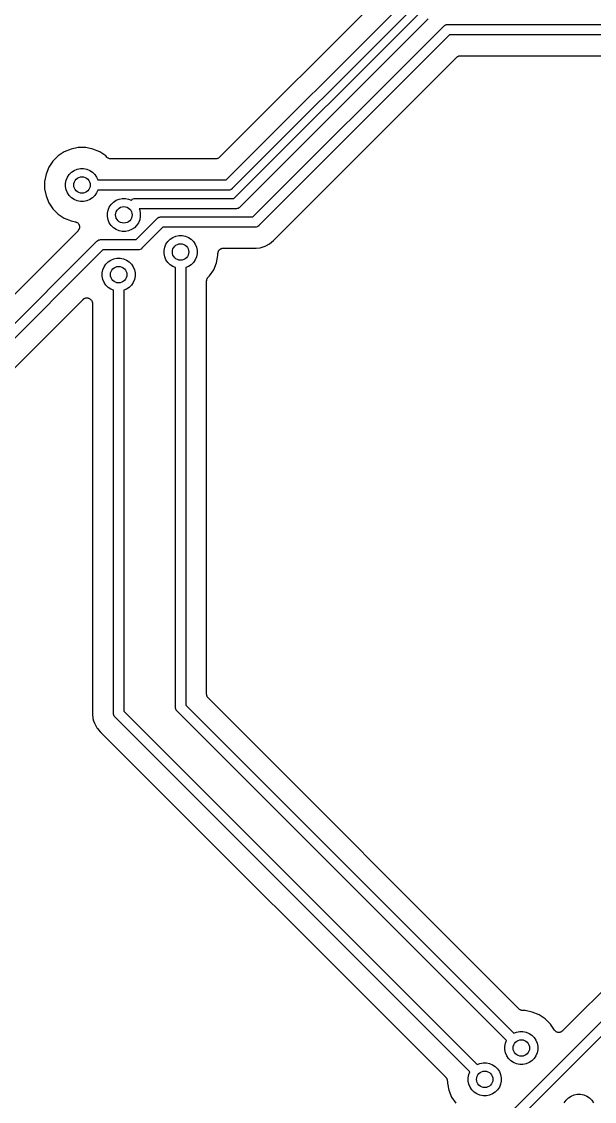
# Model space of a CAD drawing. Extents: x 19 to 115, y -142 to -17.
# Drawn here: x 53.27 to 67.18, y -67.21 to -40.99 of the extents above; entities that cross this region are included whole.
import ezdxf

# ---------------------------------------------------------------- set-up
doc = ezdxf.new("R2010")
doc.units = 0
doc.layers.add('BLACK', color=7, linetype='CONTINUOUS')

msp = doc.modelspace()

# ---------------------------------------------------------------- linework, layer by layer
at = {"layer": 'BLACK', "linetype": 'CONTINUOUS'}
for p, q in [((61.9408, -40.415), (58.068, -44.2878)), ((58.2412, -44.833), (62.486, -40.5882)), ((62.6951, -40.7327), (58.3857, -45.042)), ((58.4276, -45.283), (62.936, -40.7746)), ((63.1451, -40.9191), (58.5721, -45.4921)), ((58.8872, -45.733), (63.5193, -41.1009)), ((63.5193, -41.1009), (63.5232, -41.0962)), ((63.5232, -41.0962), (63.5335, -41.0877)), ((63.5335, -41.0877), (63.5423, -41.0806)), ((63.5423, -41.0806), (63.564, -41.069)), ((63.564, -41.069), (63.5677, -41.0678)), ((63.5677, -41.0678), (63.5875, -41.0618)), ((63.5875, -41.0618), (63.6059, -41.06)), ((63.6059, -41.06), (63.612, -41.0594)), ((63.6059, -41.06), (63.6059, -41.06)), ((63.612, -41.0594), (63.6182, -41.06)), ((63.6182, -41.06), (92.49, -41.06)), ((63.6638, -41.31), (59.0318, -45.9421)), ((92.4444, -41.31), (63.6638, -41.31)), ((59.413, -46.2792), (63.837, -41.8552)), ((63.837, -41.8552), (63.8373, -41.8549)), ((63.8373, -41.8549), (63.8374, -41.8549)), ((63.8374, -41.8549), (63.8383, -41.8539)), ((63.8374, -41.8549), (63.8374, -41.8549)), ((63.8383, -41.8539), (63.8475, -41.8466)), ((63.8475, -41.8466), (63.8566, -41.8392)), ((63.8566, -41.8392), (63.8572, -41.8389)), ((63.8572, -41.8389), (63.8577, -41.8385)), ((63.8577, -41.8385), (63.8681, -41.8331)), ((63.8681, -41.8331), (63.8785, -41.8276)), ((63.8785, -41.8276), (63.8791, -41.8274)), ((63.8791, -41.8274), (63.8797, -41.8271)), ((63.8797, -41.8271), (63.8909, -41.8238)), ((63.8909, -41.8238), (63.9022, -41.8204)), ((63.9022, -41.8204), (63.9028, -41.8204)), ((63.9028, -41.8204), (63.9035, -41.8202)), ((63.9035, -41.8202), (63.9151, -41.8191)), ((63.9151, -41.8191), (63.9268, -41.818)), ((63.9268, -41.818), (92.1813, -41.818)), ((54.6476, -44.05), (54.4721, -44.0849)), ((54.8264, -44.05), (54.6476, -44.05)), ((55.0019, -44.0849), (54.8264, -44.05)), ((54.1582, -44.2527), (54.0317, -44.3792)), ((54.3069, -44.1533), (54.1582, -44.2527)), ((54.4721, -44.0849), (54.3069, -44.1533)), ((55.1671, -44.1533), (55.0019, -44.0849)), ((55.3158, -44.2527), (55.1671, -44.1533)), ((55.3509, -44.2878), (55.3158, -44.2527)), ((55.36, -44.2952), (55.3509, -44.2878)), ((55.369, -44.3028), (55.36, -44.2952)), ((55.3695, -44.3031), (55.369, -44.3028)), ((55.3701, -44.3035), (55.3695, -44.3031)), ((55.3804, -44.3091), (55.3701, -44.3035)), ((55.3907, -44.3147), (55.3804, -44.3091)), ((58.037, -44.3099), (58.0266, -44.3154)), ((58.0474, -44.3045), (58.037, -44.3099)), ((58.0479, -44.3041), (58.0474, -44.3045)), ((58.0485, -44.3038), (58.0479, -44.3041)), ((58.0576, -44.2964), (58.0485, -44.3038)), ((58.0667, -44.289), (58.0576, -44.2964)), ((58.0677, -44.2881), (58.0667, -44.289)), ((58.068, -44.2878), (58.0677, -44.2881)), ((58.0677, -44.2881), (58.0677, -44.2881)), ((58.0677, -44.2881), (58.0677, -44.2881)), ((53.9323, -44.5279), (53.8639, -44.6931)), ((54.0317, -44.3792), (53.9323, -44.5279)), ((54.5475, -44.6035), (54.6203, -44.5734)), ((54.6203, -44.5734), (54.6976, -44.558)), ((54.6976, -44.558), (54.7764, -44.558)), ((54.7764, -44.558), (54.8537, -44.5734)), ((54.8537, -44.5734), (54.9265, -44.6035)), ((55.3913, -44.3149), (55.3907, -44.3147)), ((55.3919, -44.3152), (55.3913, -44.3149)), ((55.4031, -44.3187), (55.3919, -44.3152)), ((55.4143, -44.3222), (55.4031, -44.3187)), ((55.415, -44.3223), (55.4143, -44.3222)), ((55.4156, -44.3225), (55.415, -44.3223)), ((55.4272, -44.3237), (55.4156, -44.3225)), ((55.4389, -44.325), (55.4272, -44.3237)), ((55.4402, -44.325), (55.4389, -44.325)), ((55.4403, -44.325), (55.4402, -44.325)), ((55.4407, -44.325), (55.4403, -44.325)), ((55.4403, -44.325), (55.4403, -44.325)), ((57.9782, -44.325), (55.4407, -44.325)), ((57.9899, -44.3239), (57.9782, -44.325)), ((58.0016, -44.3228), (57.9899, -44.3239)), ((58.0022, -44.3226), (58.0016, -44.3228)), ((58.0029, -44.3226), (58.0022, -44.3226)), ((58.0141, -44.3192), (58.0029, -44.3226)), ((58.0254, -44.3159), (58.0141, -44.3192)), ((58.026, -44.3156), (58.0254, -44.3159)), ((58.0266, -44.3154), (58.026, -44.3156)), ((53.8639, -44.6931), (53.829, -44.8686)), ((54.3524, -44.8413), (54.3825, -44.7685)), ((54.3825, -44.7685), (54.4263, -44.703)), ((54.4263, -44.703), (54.482, -44.6473)), ((54.482, -44.6473), (54.5475, -44.6035)), ((54.9265, -44.6035), (54.992, -44.6473)), ((54.992, -44.6473), (55.0477, -44.703)), ((55.0477, -44.703), (55.0915, -44.7685)), ((55.0915, -44.7685), (55.1182, -44.833)), ((55.1182, -44.833), (58.2412, -44.833)), ((53.829, -44.8686), (53.829, -45.0474)), ((53.829, -45.0474), (53.8639, -45.2229)), ((54.337, -44.9186), (54.3524, -44.8413)), ((54.337, -44.9974), (54.337, -44.9186)), ((54.3524, -45.0747), (54.337, -44.9974)), ((54.3825, -45.1475), (54.3524, -45.0747)), ((55.1182, -45.083), (55.0915, -45.1475)), ((58.2869, -45.083), (55.1182, -45.083)), ((58.293, -45.0836), (58.2869, -45.083)), ((58.2991, -45.083), (58.293, -45.0836)), ((58.3175, -45.0812), (58.2991, -45.083)), ((58.2991, -45.083), (58.2991, -45.083)), ((58.3411, -45.074), (58.3175, -45.0812)), ((58.3628, -45.0624), (58.3411, -45.074)), ((58.3818, -45.0468), (58.3628, -45.0624)), ((58.3857, -45.042), (58.3818, -45.0468)), ((53.8639, -45.2229), (53.9323, -45.3881)), ((54.4263, -45.213), (54.3825, -45.1475)), ((54.482, -45.2687), (54.4263, -45.213)), ((54.5475, -45.3125), (54.482, -45.2687)), ((54.6203, -45.3426), (54.5475, -45.3125)), ((54.6976, -45.358), (54.6203, -45.3426)), ((54.7764, -45.358), (54.6976, -45.358)), ((54.8537, -45.3426), (54.7764, -45.358)), ((54.9265, -45.3125), (54.8537, -45.3426)), ((54.992, -45.2687), (54.9265, -45.3125)), ((55.0477, -45.213), (54.992, -45.2687)), ((55.0915, -45.1475), (55.0477, -45.213)), ((55.498, -45.3723), (55.5635, -45.3285)), ((55.5635, -45.3285), (55.6363, -45.2984)), ((55.6363, -45.2984), (55.7136, -45.283)), ((55.7136, -45.283), (55.7924, -45.283)), ((55.7924, -45.283), (55.8697, -45.2984)), ((55.8697, -45.2984), (55.9341, -45.3251)), ((55.9341, -45.3251), (55.9353, -45.324)), ((55.9353, -45.324), (55.9392, -45.3192)), ((55.9392, -45.3192), (55.9439, -45.3153)), ((55.9439, -45.3153), (55.9582, -45.3036)), ((55.9439, -45.3153), (55.9439, -45.3153)), ((55.9582, -45.3036), (55.9799, -45.292)), ((55.9582, -45.3036), (55.9582, -45.3036)), ((55.9582, -45.3036), (55.9582, -45.3036)), ((55.9799, -45.292), (56.0035, -45.2848)), ((56.0035, -45.2848), (56.0219, -45.283)), ((56.0219, -45.283), (56.028, -45.2824)), ((56.0219, -45.283), (56.0219, -45.283)), ((56.028, -45.2824), (56.0341, -45.283)), ((56.0341, -45.283), (58.4276, -45.283)), ((53.9323, -45.3881), (54.0317, -45.5368)), ((54.0317, -45.5368), (54.1582, -45.6633)), ((55.353, -45.6436), (55.3684, -45.5663)), ((55.3684, -45.5663), (55.3985, -45.4935)), ((55.3985, -45.4935), (55.4423, -45.428)), ((55.4423, -45.428), (55.498, -45.3723)), ((58.4733, -45.533), (56.1238, -45.533)), ((56.1238, -45.533), (56.1376, -45.5663)), ((56.1376, -45.5663), (56.153, -45.6436)), ((58.4794, -45.5336), (58.4733, -45.533)), ((58.4855, -45.533), (58.4794, -45.5336)), ((58.5039, -45.5312), (58.4855, -45.533)), ((58.4855, -45.533), (58.4855, -45.533)), ((58.5275, -45.5241), (58.5039, -45.5312)), ((58.5492, -45.5124), (58.5275, -45.5241)), ((58.5682, -45.4968), (58.5492, -45.5124)), ((58.5721, -45.4921), (58.5682, -45.4968)), ((54.1582, -45.6633), (54.3069, -45.7627)), ((54.3069, -45.7627), (54.4721, -45.8311)), ((54.4721, -45.8311), (54.5752, -45.8516)), ((54.5752, -45.8516), (54.5764, -45.8518)), ((54.5764, -45.8518), (54.5764, -45.8519)), ((54.5764, -45.8519), (54.5764, -45.8519)), ((54.5764, -45.8519), (54.577, -45.852)), ((54.577, -45.852), (54.5887, -45.8557)), ((54.5887, -45.8557), (54.6001, -45.8593)), ((54.6001, -45.8593), (54.6003, -45.8594)), ((54.6003, -45.8594), (54.6006, -45.8595)), ((54.6006, -45.8595), (54.6115, -45.8655)), ((54.6115, -45.8655), (54.6218, -45.8711)), ((54.6218, -45.8711), (54.622, -45.8713)), ((54.622, -45.8713), (54.6223, -45.8714)), ((54.6223, -45.8714), (54.6318, -45.8794)), ((54.6318, -45.8794), (54.6409, -45.887)), ((55.353, -45.7224), (55.353, -45.6436)), ((55.3684, -45.7997), (55.353, -45.7224)), ((55.3985, -45.8725), (55.3684, -45.7997)), ((55.4423, -45.938), (55.3985, -45.8725)), ((56.0492, -46.283), (56.5583, -45.774)), ((56.1075, -45.8725), (56.0637, -45.938)), ((56.1376, -45.7997), (56.1075, -45.8725)), ((56.153, -45.7224), (56.1376, -45.7997)), ((56.153, -45.6436), (56.153, -45.7224)), ((56.5583, -45.774), (56.5622, -45.7692)), ((56.5622, -45.7692), (56.5669, -45.7653)), ((56.5669, -45.7653), (56.5804, -45.7543)), ((56.5669, -45.7653), (56.5669, -45.7653)), ((56.5804, -45.7543), (56.5812, -45.7536)), ((56.5812, -45.7536), (56.6029, -45.742)), ((56.6029, -45.742), (56.6265, -45.7348)), ((56.6265, -45.7348), (56.6449, -45.733)), ((56.6449, -45.733), (56.651, -45.7324)), ((56.6449, -45.733), (56.6449, -45.733)), ((56.651, -45.7324), (56.6571, -45.733)), ((56.6571, -45.733), (58.8872, -45.733)), ((54.6402, -46.066), (21.3138, -79.3924)), ((54.6478, -46.0568), (54.6402, -46.066)), ((54.6409, -45.887), (54.641, -45.8872)), ((54.641, -45.8872), (54.6413, -45.8874)), ((54.6413, -45.8874), (54.649, -45.897)), ((54.6557, -46.0473), (54.6478, -46.0568)), ((54.649, -45.897), (54.6565, -45.9063)), ((54.6558, -46.047), (54.6557, -46.0473)), ((54.656, -46.0468), (54.6558, -46.047)), ((54.6616, -46.0364), (54.656, -46.0468)), ((54.6565, -45.9063), (54.6566, -45.9065)), ((54.6566, -45.9065), (54.6568, -45.9067)), ((54.6568, -45.9067), (54.6625, -45.9177)), ((54.6675, -46.0255), (54.6616, -46.0364)), ((54.6625, -45.9177), (54.668, -45.9282)), ((54.6676, -46.0252), (54.6675, -46.0255)), ((54.6677, -46.025), (54.6676, -46.0252)), ((54.6712, -46.0136), (54.6677, -46.025)), ((54.668, -45.9282), (54.6681, -45.9284)), ((54.6681, -45.9284), (54.6682, -45.9287)), ((54.6682, -45.9287), (54.6717, -45.9405)), ((54.6748, -46.0018), (54.6712, -46.0136)), ((54.6717, -45.9405), (54.6751, -45.9519)), ((54.6749, -46.0015), (54.6748, -46.0018)), ((54.6761, -45.9893), (54.6749, -46.0013)), ((54.6749, -46.0013), (54.6749, -46.0015)), ((54.6751, -45.9519), (54.6751, -45.9522)), ((54.6751, -45.9522), (54.6752, -45.9525)), ((54.6752, -45.9525), (54.6763, -45.9646)), ((54.6774, -45.9772), (54.6761, -45.9893)), ((54.6763, -45.9646), (54.6774, -45.9766)), ((54.6774, -45.9766), (54.6774, -45.9769)), ((54.6774, -45.9769), (54.6774, -45.9772)), ((55.498, -45.9937), (55.4423, -45.938)), ((55.5635, -46.0375), (55.498, -45.9937)), ((55.6363, -46.0676), (55.5635, -46.0375)), ((55.7136, -46.083), (55.6363, -46.0676)), ((55.7924, -46.083), (55.7136, -46.083)), ((55.8697, -46.0676), (55.7924, -46.083)), ((55.9425, -46.0375), (55.8697, -46.0676)), ((56.008, -45.9937), (55.9425, -46.0375)), ((56.0637, -45.938), (56.008, -45.9937)), ((56.7028, -45.983), (56.1937, -46.4921)), ((58.9329, -45.983), (56.7028, -45.983)), ((58.939, -45.9836), (58.9329, -45.983)), ((58.9451, -45.983), (58.939, -45.9836)), ((58.9452, -45.983), (58.9451, -45.983)), ((58.9635, -45.9812), (58.9452, -45.983)), ((58.9871, -45.9741), (58.9635, -45.9812)), ((59.0088, -45.9625), (58.9871, -45.9741)), ((59.0278, -45.9468), (59.0088, -45.9625)), ((59.0318, -45.9421), (59.0278, -45.9468)), ((21.651, -79.7737), (55.1007, -46.324)), ((55.1007, -46.324), (55.1046, -46.3192)), ((55.1046, -46.3192), (55.1236, -46.3036)), ((55.1236, -46.3036), (55.1453, -46.292)), ((55.1453, -46.292), (55.1689, -46.2848)), ((55.1689, -46.2848), (55.1873, -46.283)), ((55.1873, -46.283), (55.1934, -46.2824)), ((55.1873, -46.283), (55.1873, -46.283)), ((55.1934, -46.2824), (55.1995, -46.283)), ((55.1995, -46.283), (56.0492, -46.283)), ((56.7461, -46.4664), (56.7762, -46.3936)), ((56.7762, -46.3936), (56.82, -46.328)), ((56.82, -46.328), (56.8757, -46.2723)), ((56.8757, -46.2723), (56.9412, -46.2286)), ((56.9412, -46.2286), (57.014, -46.1984)), ((57.014, -46.1984), (57.0913, -46.183)), ((57.0913, -46.183), (57.1701, -46.183)), ((57.1701, -46.183), (57.2474, -46.1984)), ((57.2474, -46.1984), (57.3202, -46.2286)), ((57.3202, -46.2286), (57.3857, -46.2723)), ((57.3857, -46.2723), (57.4414, -46.328)), ((57.4414, -46.328), (57.4852, -46.3936)), ((57.4852, -46.3936), (57.5153, -46.4664)), ((59.1824, -46.4457), (59.2924, -46.3869)), ((59.2924, -46.3869), (59.3888, -46.3078)), ((59.3888, -46.3078), (59.4047, -46.2885)), ((59.4047, -46.2885), (59.4058, -46.2871)), ((59.4058, -46.2871), (59.4096, -46.2834)), ((59.4096, -46.2834), (59.413, -46.2792)), ((55.2452, -46.533), (21.86, -79.9182)), ((56.0949, -46.533), (55.2452, -46.533)), ((56.101, -46.5336), (56.0949, -46.533)), ((56.1071, -46.533), (56.101, -46.5336)), ((56.1255, -46.5312), (56.1071, -46.533)), ((56.1071, -46.533), (56.1071, -46.533)), ((56.1491, -46.5241), (56.1255, -46.5312)), ((56.1708, -46.5124), (56.1491, -46.5241)), ((56.1898, -46.4968), (56.1708, -46.5124)), ((56.1937, -46.4921), (56.1898, -46.4968)), ((56.7307, -46.5436), (56.7461, -46.4664)), ((56.7307, -46.6224), (56.7307, -46.5436)), ((56.7461, -46.6997), (56.7307, -46.6224)), ((57.5153, -46.4664), (57.5307, -46.5436)), ((57.5307, -46.6224), (57.5153, -46.6997)), ((57.5307, -46.5436), (57.5307, -46.6224)), ((58.0387, -46.6162), (58.0401, -46.6043)), ((58.0387, -46.6171), (58.0387, -46.6162)), ((58.0387, -46.6172), (58.0387, -46.6171)), ((58.0387, -46.6171), (58.0387, -46.6171)), ((58.0387, -46.618), (58.0387, -46.6172)), ((58.0387, -46.6725), (58.0387, -46.618)), ((58.0401, -46.6043), (58.0413, -46.5925)), ((58.0413, -46.5925), (58.0414, -46.5921)), ((58.0414, -46.5921), (58.0415, -46.5916)), ((58.0415, -46.5916), (58.0451, -46.5802)), ((58.0451, -46.5802), (58.0486, -46.5688)), ((58.0486, -46.5688), (58.0489, -46.5684)), ((58.0489, -46.5684), (58.049, -46.568)), ((58.049, -46.568), (58.0547, -46.5575)), ((58.0547, -46.5575), (58.0604, -46.547)), ((58.0604, -46.547), (58.0607, -46.5467)), ((58.0607, -46.5467), (58.0609, -46.5463)), ((58.0609, -46.5463), (58.0686, -46.5371)), ((58.0686, -46.5371), (58.0762, -46.5279)), ((58.0762, -46.5279), (58.0766, -46.5276)), ((58.0766, -46.5276), (58.0769, -46.5273)), ((58.0769, -46.5273), (58.0862, -46.5198)), ((58.0862, -46.5198), (58.0954, -46.5122)), ((58.0954, -46.5122), (58.0958, -46.512)), ((58.0958, -46.512), (58.0962, -46.5118)), ((58.0962, -46.5118), (58.1068, -46.5062)), ((58.1068, -46.5062), (58.1173, -46.5006)), ((58.1173, -46.5006), (58.1178, -46.5005)), ((58.1178, -46.5005), (58.1181, -46.5003)), ((58.1181, -46.5003), (58.1296, -46.4969)), ((58.1296, -46.4969), (58.1411, -46.4934)), ((58.1411, -46.4934), (58.1415, -46.4934)), ((58.1415, -46.4934), (58.1419, -46.4933)), ((58.1419, -46.4933), (58.1538, -46.4922)), ((58.1538, -46.4922), (58.1657, -46.491)), ((58.1657, -46.491), (58.9017, -46.491)), ((58.9017, -46.491), (58.9035, -46.491)), ((58.9035, -46.491), (58.9088, -46.4916)), ((58.9088, -46.4916), (58.9141, -46.4916)), ((58.9141, -46.4916), (58.939, -46.4941)), ((58.939, -46.4941), (58.9639, -46.4916)), ((58.9639, -46.4916), (58.9641, -46.4916)), ((58.9641, -46.4916), (59.0631, -46.4819)), ((59.0631, -46.4819), (59.1824, -46.4457)), ((55.2715, -46.9436), (55.3153, -46.878)), ((55.3153, -46.878), (55.371, -46.8223)), ((55.371, -46.8223), (55.4365, -46.7785)), ((55.4365, -46.7785), (55.5093, -46.7484)), ((55.5093, -46.7484), (55.5866, -46.733)), ((55.5866, -46.733), (55.6654, -46.733)), ((55.6654, -46.733), (55.7427, -46.7484)), ((55.7427, -46.7484), (55.8155, -46.7785)), ((55.8155, -46.7785), (55.881, -46.8223)), ((55.881, -46.8223), (55.9367, -46.878)), ((55.9367, -46.878), (55.9805, -46.9436)), ((56.7762, -46.7725), (56.7461, -46.6997)), ((56.82, -46.838), (56.7762, -46.7725)), ((56.8757, -46.8937), (56.82, -46.838)), ((56.9412, -46.9375), (56.8757, -46.8937)), ((57.3857, -46.8937), (57.3202, -46.9375)), ((57.4414, -46.838), (57.3857, -46.8937)), ((57.4852, -46.7725), (57.4414, -46.838)), ((57.5153, -46.6997), (57.4852, -46.7725)), ((57.9354, -47.0131), (58.0038, -46.8479)), ((58.0038, -46.8479), (58.0387, -46.6725)), ((55.226, -47.0936), (55.2414, -47.0163)), ((55.226, -47.1724), (55.226, -47.0936)), ((55.2414, -47.2497), (55.226, -47.1724)), ((55.2414, -47.0163), (55.2715, -46.9436)), ((55.9805, -46.9436), (56.0106, -47.0163)), ((56.0106, -47.0163), (56.026, -47.0936)), ((56.026, -47.1724), (56.0106, -47.2497)), ((56.026, -47.0936), (56.026, -47.1724)), ((57.0057, -46.9642), (56.9412, -46.9375)), ((57.0057, -57.6326), (57.0057, -46.9642)), ((57.3202, -46.9375), (57.2557, -46.9642)), ((57.2557, -46.9642), (57.2557, -57.5869)), ((57.8009, -47.1969), (57.836, -47.1618)), ((57.836, -47.1618), (57.9354, -47.0131)), ((55.2715, -47.3225), (55.2414, -47.2497)), ((55.3153, -47.388), (55.2715, -47.3225)), ((55.371, -47.4437), (55.3153, -47.388)), ((55.4365, -47.4875), (55.371, -47.4437)), ((55.881, -47.4437), (55.8155, -47.4875)), ((55.9367, -47.388), (55.881, -47.4437)), ((55.9805, -47.3225), (55.9367, -47.388)), ((56.0106, -47.2497), (55.9805, -47.3225)), ((57.7637, -47.285), (57.765, -47.2733)), ((57.7637, -47.2863), (57.7637, -47.285)), ((57.7637, -47.2863), (57.7637, -47.2863)), ((57.7637, -47.2863), (57.7637, -47.2863)), ((57.7637, -47.2867), (57.7637, -47.2863)), ((57.7637, -57.3239), (57.7637, -47.2867)), ((57.765, -47.2733), (57.7662, -47.2616)), ((57.7662, -47.2616), (57.7664, -47.261)), ((57.7664, -47.261), (57.7665, -47.2603)), ((57.7665, -47.2603), (57.7701, -47.2491)), ((57.7701, -47.2491), (57.7735, -47.2379)), ((57.7735, -47.2379), (57.7738, -47.2374)), ((57.7738, -47.2374), (57.774, -47.2367)), ((57.774, -47.2367), (57.7797, -47.2264)), ((57.7797, -47.2264), (57.7852, -47.2161)), ((57.7852, -47.2161), (57.7856, -47.2156)), ((57.7856, -47.2156), (57.7859, -47.215)), ((57.7859, -47.215), (57.7935, -47.206)), ((57.7935, -47.206), (57.8009, -47.1969)), ((54.7736, -47.725), (54.7828, -47.7174)), ((54.7828, -47.7174), (54.7832, -47.7172)), ((54.7832, -47.7172), (54.7836, -47.717)), ((54.7836, -47.717), (54.7942, -47.7114)), ((54.7942, -47.7114), (54.8048, -47.7059)), ((54.8048, -47.7059), (54.8052, -47.7058)), ((54.8052, -47.7058), (54.8056, -47.7056)), ((54.8056, -47.7056), (54.8171, -47.7022)), ((54.8171, -47.7022), (54.8285, -47.6988)), ((54.8285, -47.6988), (54.8289, -47.6988)), ((54.8289, -47.6988), (54.8294, -47.6986)), ((54.8294, -47.6986), (54.8413, -47.6976)), ((54.8413, -47.6976), (54.8532, -47.6965)), ((54.8532, -47.6965), (54.8536, -47.6965)), ((54.8536, -47.6965), (54.8541, -47.6965)), ((54.8541, -47.6965), (54.8659, -47.6978)), ((54.8659, -47.6978), (54.8778, -47.699)), ((54.8778, -47.699), (54.8783, -47.6991)), ((54.8783, -47.6991), (54.8787, -47.6992)), ((54.8787, -47.6992), (54.8901, -47.7027)), ((54.8901, -47.7027), (54.9015, -47.7062)), ((54.9015, -47.7062), (54.9019, -47.7064)), ((54.9019, -47.7064), (54.9024, -47.7066)), ((54.9024, -47.7066), (54.9128, -47.7123)), ((54.9128, -47.7123), (54.9234, -47.7179)), ((54.9234, -47.7179), (54.9237, -47.7182)), ((54.9237, -47.7182), (54.9241, -47.7184)), ((54.9241, -47.7184), (54.9332, -47.726)), ((55.501, -47.5142), (55.4365, -47.4875)), ((55.501, -57.7789), (55.501, -47.5142)), ((55.8155, -47.4875), (55.751, -47.5142)), ((55.751, -47.5142), (55.751, -57.7332)), ((36.7753, -65.7213), (54.7629, -47.7337)), ((54.7629, -47.7337), (54.7635, -47.7331)), ((54.7635, -47.7331), (54.7636, -47.733)), ((54.7636, -47.733), (54.7642, -47.7324)), ((54.7636, -47.733), (54.7636, -47.733)), ((54.7642, -47.7324), (54.7736, -47.725)), ((54.9332, -47.726), (54.9425, -47.7337)), ((54.9425, -47.7337), (54.9558, -47.7469)), ((54.9558, -47.7469), (54.9561, -47.7472)), ((54.9561, -47.7472), (54.9561, -47.7472)), ((54.9561, -47.7472), (54.9561, -47.7473)), ((54.9561, -47.7473), (54.957, -47.7482)), ((54.957, -47.7482), (54.9644, -47.7574)), ((54.9644, -47.7574), (54.9718, -47.7665)), ((54.9718, -47.7665), (54.9721, -47.767)), ((54.9721, -47.767), (54.9725, -47.7676)), ((54.9725, -47.7676), (54.9779, -47.778)), ((54.9779, -47.778), (54.9834, -47.7883)), ((54.9834, -47.7883), (54.9836, -47.789)), ((54.9836, -47.789), (54.9839, -47.7896)), ((54.9839, -47.7896), (54.9872, -47.8008)), ((54.9872, -47.8008), (54.9906, -47.8121)), ((54.9906, -47.8121), (54.9906, -47.8127)), ((54.9906, -47.8127), (54.9908, -47.8134)), ((54.9908, -47.8134), (54.9919, -47.825)), ((54.9919, -47.825), (54.993, -47.8367)), ((54.993, -47.8367), (54.993, -57.7477)), ((57.7649, -57.3356), (57.7637, -57.3239)), ((57.7659, -57.3473), (57.7649, -57.3356)), ((57.7661, -57.3479), (57.7659, -57.3473)), ((57.7661, -57.3486), (57.7661, -57.3479)), ((57.7695, -57.3598), (57.7661, -57.3486)), ((57.7728, -57.3711), (57.7695, -57.3598)), ((57.7731, -57.3717), (57.7728, -57.3711)), ((57.7733, -57.3723), (57.7731, -57.3717)), ((57.7788, -57.3827), (57.7733, -57.3723)), ((57.7842, -57.3931), (57.7788, -57.3827)), ((57.7846, -57.3936), (57.7842, -57.3931)), ((57.7849, -57.3942), (57.7846, -57.3936)), ((57.7924, -57.4033), (57.7849, -57.3942)), ((57.7997, -57.4125), (57.7924, -57.4033)), ((57.8006, -57.4134), (57.7997, -57.4125)), ((57.8009, -57.4137), (57.8006, -57.4134)), ((57.8006, -57.4134), (57.8006, -57.4134)), ((57.8006, -57.4134), (57.8006, -57.4134)), ((65.355, -64.9678), (57.8009, -57.4137)), ((57.0051, -57.6387), (57.0057, -57.6326)), ((57.0057, -57.6448), (57.0051, -57.6387)), ((57.0057, -57.6449), (57.0057, -57.6448)), ((57.0075, -57.6632), (57.0057, -57.6449)), ((57.0147, -57.6868), (57.0075, -57.6632)), ((57.2557, -57.5869), (65.2239, -65.5551)), ((54.9924, -57.7601), (54.9899, -57.785)), ((54.9899, -57.785), (54.9924, -57.8099)), ((54.993, -57.7495), (54.9924, -57.7548)), ((54.9924, -57.7548), (54.9924, -57.7601)), ((54.9924, -57.8099), (54.9924, -57.81)), ((54.9924, -57.81), (55.0022, -57.9091)), ((54.993, -57.7477), (54.993, -57.7495)), ((55.0022, -57.9091), (55.019, -57.9646)), ((55.5004, -57.785), (55.501, -57.7789)), ((55.501, -57.7911), (55.5004, -57.785)), ((55.5028, -57.8095), (55.501, -57.7911)), ((55.501, -57.7911), (55.501, -57.7911)), ((55.51, -57.8331), (55.5028, -57.8095)), ((55.5216, -57.8548), (55.51, -57.8331)), ((55.5372, -57.8738), (55.5216, -57.8548)), ((55.542, -57.8777), (55.5372, -57.8738)), ((64.1581, -66.4939), (55.542, -57.8777)), ((55.751, -57.7332), (64.3349, -66.3171)), ((57.0263, -57.7085), (57.0147, -57.6868)), ((57.0419, -57.7275), (57.0263, -57.7085)), ((57.0467, -57.7314), (57.0419, -57.7275)), ((65.0471, -65.7319), (57.0467, -57.7314)), ((55.019, -57.9646), (55.019, -57.9646)), ((55.019, -57.9646), (55.0384, -58.0284)), ((55.0384, -58.0284), (55.0971, -58.1384)), ((55.0971, -58.1384), (55.1128, -58.1575)), ((55.1128, -58.1575), (55.1128, -58.1575)), ((55.1128, -58.1575), (55.1762, -58.2348)), ((55.1762, -58.2348), (55.1956, -58.2506)), ((55.1956, -58.2506), (55.1969, -58.2518)), ((55.1969, -58.2518), (55.2007, -58.2556)), ((55.2007, -58.2556), (55.2048, -58.259)), ((55.2048, -58.259), (63.5708, -66.625)), ((70.8718, -61.03), (66.4029, -65.4989)), ((56.1209, -76.4993), (71.417, -61.2032)), ((71.6261, -61.3477), (56.33, -76.6438)), ((65.3641, -64.9753), (65.355, -64.9678)), ((65.3731, -64.9828), (65.3641, -64.9753)), ((65.3736, -64.9831), (65.3731, -64.9828)), ((65.3742, -64.9835), (65.3736, -64.9831)), ((65.3845, -64.9891), (65.3742, -64.9835)), ((65.3948, -64.9947), (65.3845, -64.9891)), ((65.3954, -64.9949), (65.3948, -64.9947)), ((65.396, -64.9952), (65.3954, -64.9949)), ((65.4072, -64.9987), (65.396, -64.9952)), ((65.4184, -65.0022), (65.4072, -64.9987)), ((65.4191, -65.0023), (65.4184, -65.0022)), ((65.4197, -65.0025), (65.4191, -65.0023)), ((65.4314, -65.0037), (65.4197, -65.0025)), ((65.443, -65.005), (65.4314, -65.0037)), ((65.4443, -65.005), (65.443, -65.005)), ((65.4444, -65.005), (65.4443, -65.005)), ((65.4448, -65.005), (65.4444, -65.005)), ((65.4444, -65.005), (65.4444, -65.005)), ((65.4944, -65.005), (65.4448, -65.005)), ((65.6699, -65.0399), (65.4944, -65.005)), ((65.8351, -65.1083), (65.6699, -65.0399)), ((65.9838, -65.2077), (65.8351, -65.1083)), ((66.1103, -65.3342), (65.9838, -65.2077)), ((65.2239, -65.5551), (65.2883, -65.5284)), ((65.2883, -65.5284), (65.3656, -65.513)), ((65.3656, -65.513), (65.4444, -65.513)), ((65.4444, -65.513), (65.5217, -65.5284)), ((65.5217, -65.5284), (65.5945, -65.5585)), ((66.2075, -65.4797), (66.1103, -65.3342)), ((66.2151, -65.4889), (66.2075, -65.4797)), ((66.2227, -65.4983), (66.2151, -65.4889)), ((66.223, -65.4985), (66.2227, -65.4983)), ((66.2232, -65.4988), (66.223, -65.4985)), ((66.2324, -65.5064), (66.2232, -65.4988)), ((66.2417, -65.5141), (66.2324, -65.5064)), ((66.2421, -65.5143), (66.2417, -65.5141)), ((66.2424, -65.5146), (66.2421, -65.5143)), ((66.2529, -65.5202), (66.2424, -65.5146)), ((66.2635, -65.526), (66.2529, -65.5202)), ((66.2638, -65.5261), (66.2635, -65.526)), ((66.2642, -65.5263), (66.2638, -65.5261)), ((66.2757, -65.5298), (66.2642, -65.5263)), ((66.2871, -65.5334), (66.2757, -65.5298)), ((66.2875, -65.5335), (66.2871, -65.5334)), ((66.2879, -65.5336), (66.2875, -65.5335)), ((66.2999, -65.5348), (66.2879, -65.5336)), ((66.3118, -65.5361), (66.2999, -65.5348)), ((66.3121, -65.5361), (66.3118, -65.5361)), ((66.3125, -65.5361), (66.3121, -65.5361)), ((66.3245, -65.535), (66.3125, -65.5361)), ((66.3365, -65.5339), (66.3245, -65.535)), ((66.3368, -65.5338), (66.3365, -65.5339)), ((66.3372, -65.5338), (66.3368, -65.5338)), ((66.3488, -65.5303), (66.3372, -65.5338)), ((66.3603, -65.527), (66.3488, -65.5303)), ((66.3606, -65.5268), (66.3603, -65.527)), ((66.361, -65.5267), (66.3606, -65.5268)), ((66.3717, -65.5211), (66.361, -65.5267)), ((66.3823, -65.5156), (66.3717, -65.5211)), ((66.3826, -65.5154), (66.3823, -65.5156)), ((66.3829, -65.5152), (66.3826, -65.5154)), ((66.3922, -65.5077), (66.3829, -65.5152)), ((66.4016, -65.5002), (66.3922, -65.5077)), ((66.4022, -65.4996), (66.4016, -65.5002)), ((66.4029, -65.4989), (66.4022, -65.4996)), ((66.4022, -65.4996), (66.4022, -65.4996)), ((66.4022, -65.4996), (66.4022, -65.4996)), ((65.005, -65.8736), (65.0204, -65.7963)), ((65.0204, -65.7963), (65.0471, -65.7319)), ((65.5945, -65.5585), (65.66, -65.6023)), ((65.66, -65.6023), (65.7157, -65.658)), ((65.7157, -65.658), (65.7595, -65.7235)), ((65.7595, -65.7235), (65.7896, -65.7963)), ((65.7896, -65.7963), (65.805, -65.8736)), ((65.005, -65.9524), (65.005, -65.8736)), ((65.0204, -66.0297), (65.005, -65.9524)), ((65.0505, -66.1025), (65.0204, -66.0297)), ((65.7896, -66.0297), (65.7595, -66.1025)), ((65.805, -65.9524), (65.7896, -66.0297)), ((65.805, -65.8736), (65.805, -65.9524)), ((64.3349, -66.3171), (64.3993, -66.2904)), ((64.3993, -66.2904), (64.4766, -66.275)), ((64.4766, -66.275), (64.5554, -66.275)), ((64.5554, -66.275), (64.6327, -66.2904)), ((64.6327, -66.2904), (64.7055, -66.3205)), ((64.7055, -66.3205), (64.771, -66.3643)), ((65.0943, -66.168), (65.0505, -66.1025)), ((65.15, -66.2237), (65.0943, -66.168)), ((65.2155, -66.2675), (65.15, -66.2237)), ((65.2883, -66.2976), (65.2155, -66.2675)), ((65.3656, -66.313), (65.2883, -66.2976)), ((65.4444, -66.313), (65.3656, -66.313)), ((65.5217, -66.2976), (65.4444, -66.313)), ((65.5945, -66.2675), (65.5217, -66.2976)), ((65.66, -66.2237), (65.5945, -66.2675)), ((65.7157, -66.168), (65.66, -66.2237)), ((65.7595, -66.1025), (65.7157, -66.168)), ((64.116, -66.6356), (64.1314, -66.5583)), ((64.1314, -66.5583), (64.1581, -66.4939)), ((64.771, -66.3643), (64.8267, -66.42)), ((64.8267, -66.42), (64.8705, -66.4855)), ((64.8705, -66.4855), (64.9006, -66.5583)), ((64.9006, -66.5583), (64.916, -66.6356)), ((63.5708, -66.625), (63.5711, -66.6253)), ((63.5711, -66.6253), (63.5711, -66.6253)), ((63.5711, -66.6253), (63.5711, -66.6253)), ((63.5711, -66.6253), (63.572, -66.6263)), ((63.572, -66.6263), (63.5794, -66.6354)), ((63.5794, -66.6354), (63.5868, -66.6445)), ((63.5868, -66.6445), (63.5871, -66.6451)), ((63.5871, -66.6451), (63.5875, -66.6456)), ((63.5875, -66.6456), (63.5929, -66.656)), ((63.5929, -66.656), (63.5984, -66.6664)), ((63.5984, -66.6664), (63.5986, -66.667)), ((63.5986, -66.667), (63.5989, -66.6676)), ((63.5989, -66.6676), (63.6022, -66.6789)), ((63.6022, -66.6789), (63.6056, -66.6901)), ((63.6056, -66.6901), (63.6056, -66.6908)), ((63.6056, -66.6908), (63.6058, -66.6914)), ((63.6058, -66.6914), (63.6069, -66.7031)), ((63.6069, -66.7031), (63.608, -66.7148)), ((63.608, -66.7148), (63.608, -66.7644)), ((63.608, -66.7644), (63.6429, -66.9399)), ((64.116, -66.7144), (64.116, -66.6356)), ((64.1314, -66.7917), (64.116, -66.7144)), ((64.1615, -66.8645), (64.1314, -66.7917)), ((64.9006, -66.7917), (64.8705, -66.8645)), ((64.916, -66.7144), (64.9006, -66.7917)), ((64.916, -66.6356), (64.916, -66.7144)), ((63.6429, -66.9399), (63.7113, -67.1051)), ((63.7113, -67.1051), (63.8107, -67.2538)), ((64.2053, -66.93), (64.1615, -66.8645)), ((64.261, -66.9857), (64.2053, -66.93)), ((64.3265, -67.0295), (64.261, -66.9857)), ((64.3993, -67.0596), (64.3265, -67.0295)), ((64.4766, -67.075), (64.3993, -67.0596)), ((64.5554, -67.075), (64.4766, -67.075)), ((64.6327, -67.0596), (64.5554, -67.075)), ((64.7055, -67.0295), (64.6327, -67.0596)), ((64.771, -66.9857), (64.7055, -67.0295)), ((64.8267, -66.93), (64.771, -66.9857)), ((64.8705, -66.8645), (64.8267, -66.93)), ((66.547, -67.1263), (66.6125, -67.0825)), ((66.6125, -67.0825), (66.6853, -67.0524)), ((66.6853, -67.0524), (66.7626, -67.037)), ((66.7626, -67.037), (66.8414, -67.037)), ((66.8414, -67.037), (66.9187, -67.0524)), ((66.9187, -67.0524), (66.9915, -67.0825)), ((66.9915, -67.0825), (67.057, -67.1263)), ((66.4475, -67.2475), (66.4913, -67.182)), ((66.4913, -67.182), (66.547, -67.1263)), ((67.057, -67.1263), (67.1127, -67.182)), ((67.1127, -67.182), (67.1565, -67.2475))]:
    msp.add_line(p, q, dxfattribs=at)
at = {"layer": 'BLACK'}
for centre in [(54.737, -44.958), (55.753, -45.683), (57.1307, -46.583), (55.626, -47.133), (65.405, -65.913), (64.516, -66.675)]:
    msp.add_circle(centre, 0.2, dxfattribs=at)

doc.saveas('drawing.dxf')
